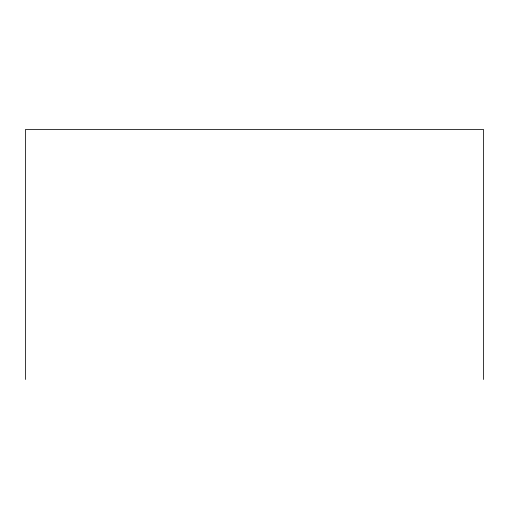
<?xml version="1.0" encoding="UTF-8"?>
<svg xmlns="http://www.w3.org/2000/svg" width="509" height="509" viewBox="0 0 509 509"><rect width="100%" height="100%" fill="white"/><g stroke="black" fill="none" stroke-linecap="round" stroke-linejoin="round"><path stroke-width="0.76" d="M483.55 379.485L483.55 129.515L25.45 129.515L25.45 379.485"/></g></svg>
